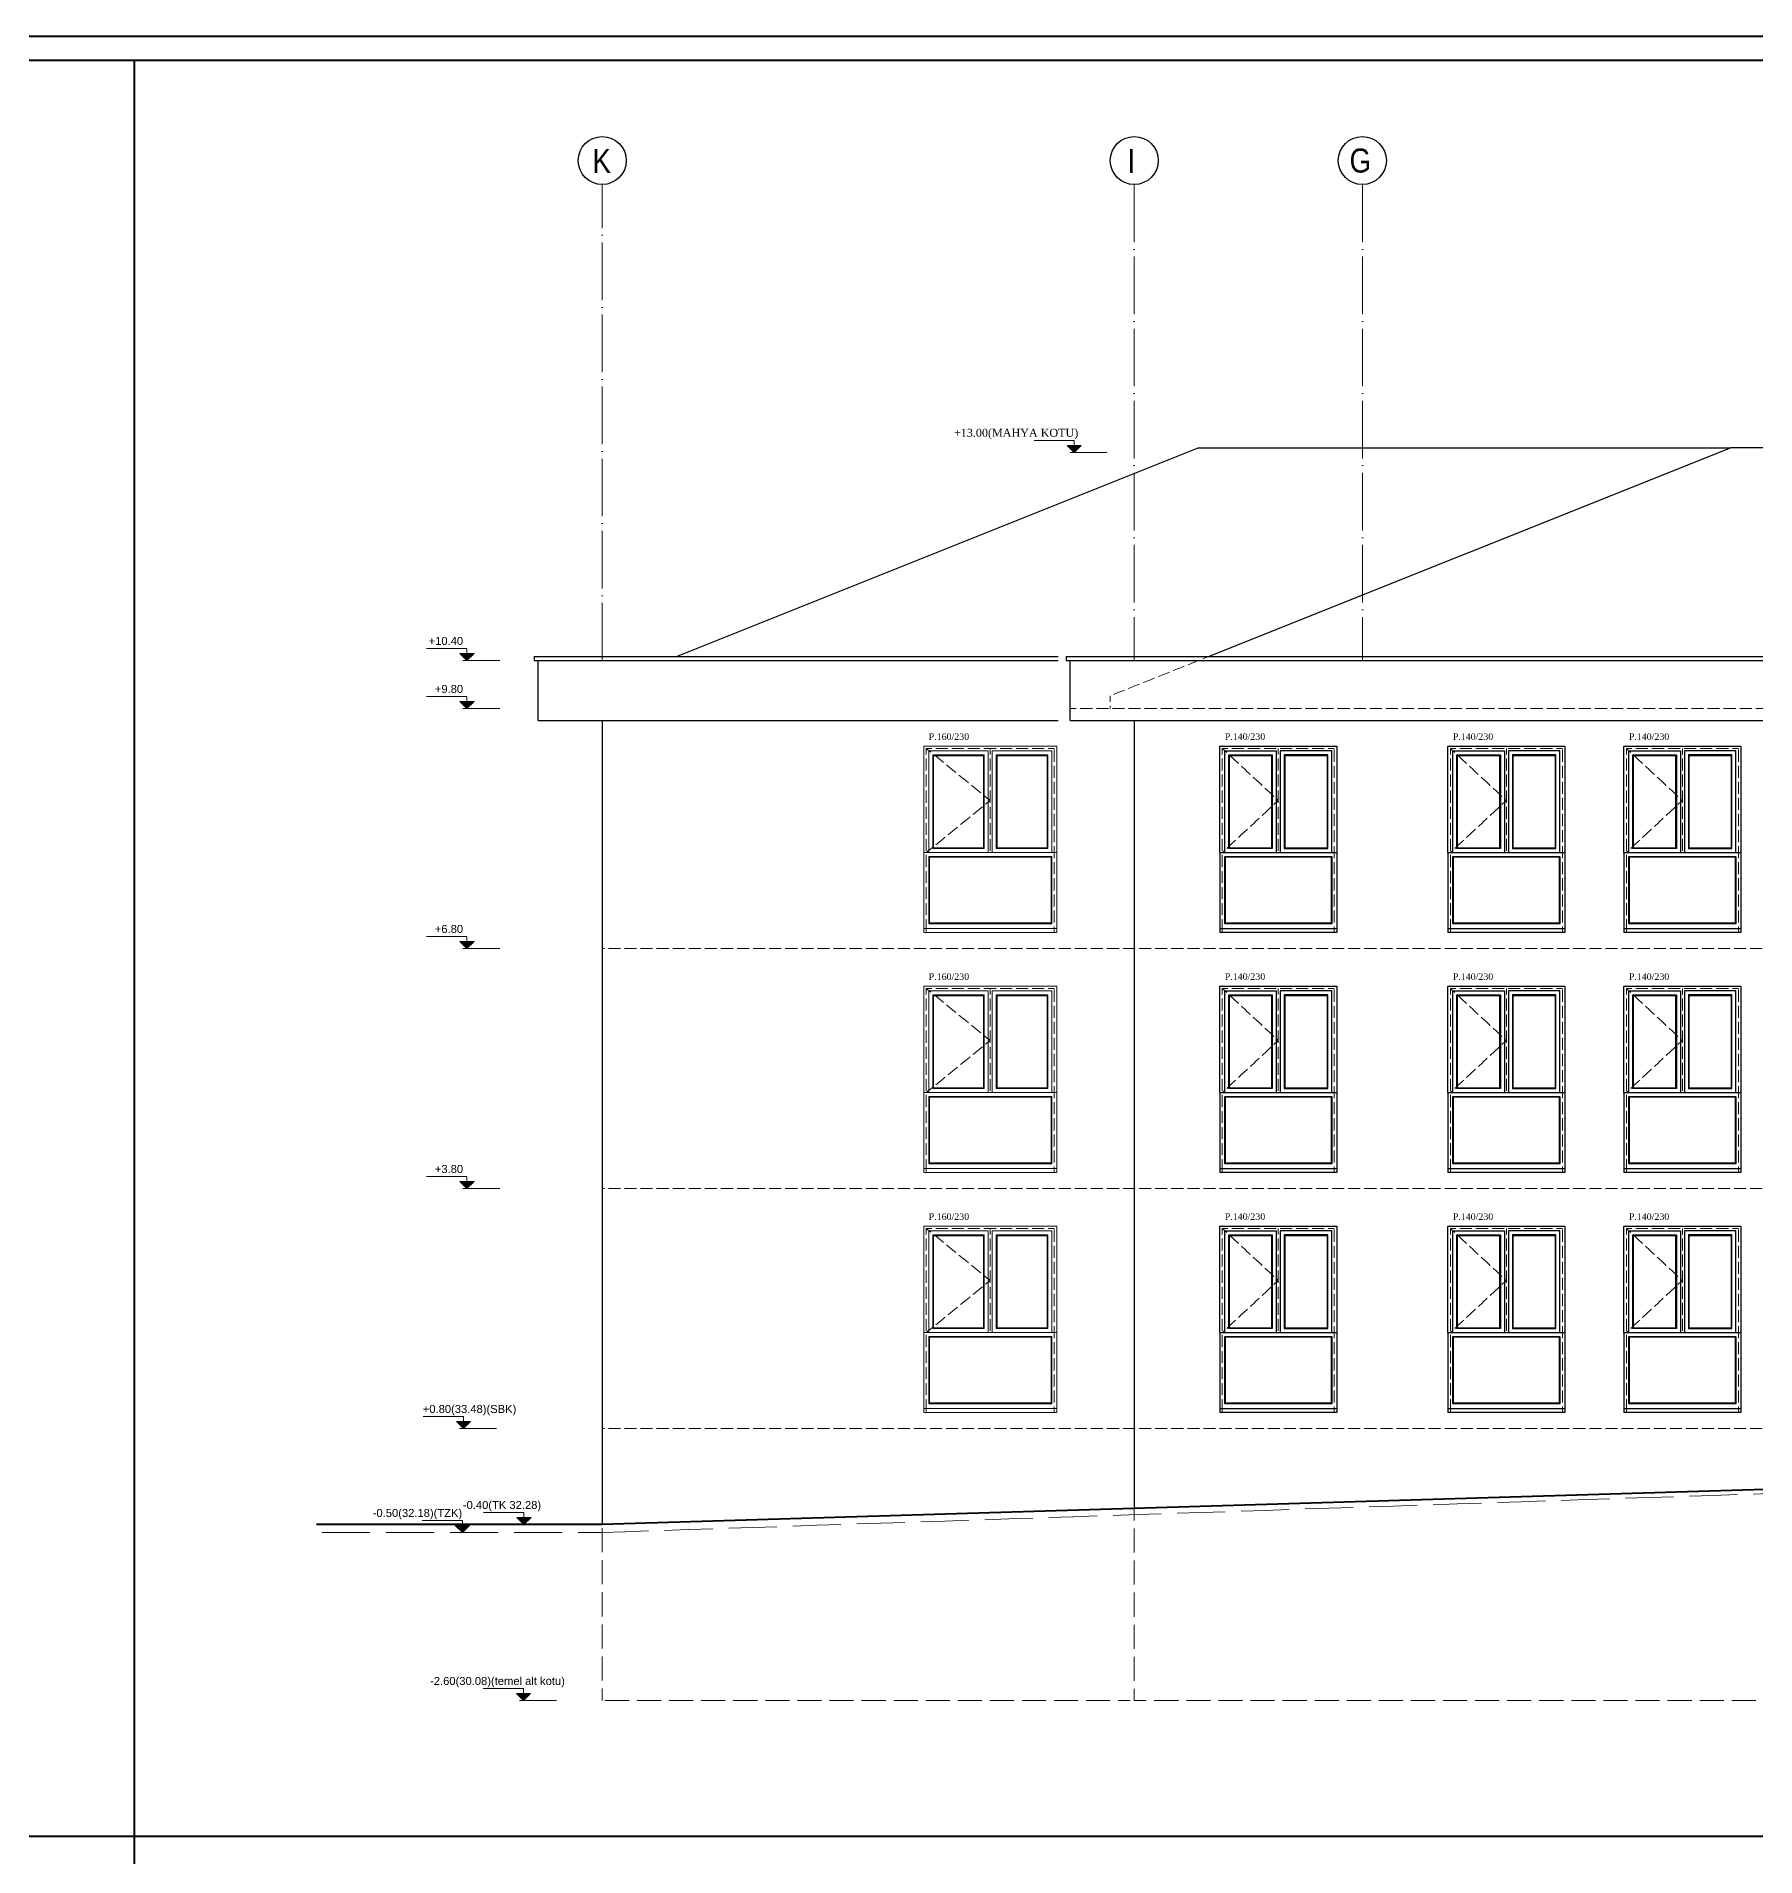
# Model space of a CAD drawing. Header units: millimetres. Extents: x 11587 to 81192, y -36083 to -25300.
# Drawn here: x 76869 to 79018, y -33858 to -31583 of the extents above; entities that cross this region are included whole.
import ezdxf

# ---------------------------------------------------------------- set-up
doc = ezdxf.new("R2010")
doc.units = ezdxf.units.MM
doc.linetypes.add('AKS', pattern=[30, 24, -3, 0, -3])
doc.linetypes.add('IZDUSUM1', pattern=[20, 7.5, -5, 7.5, 0])
for name, color, linetype, lineweight in [('rtm-aks balon', 20, 'Continuous', 25), ('rtm-aks balon yazı', 7, 'Continuous', 20), ('rtm-aks yeni', 7, 'AKS', 20), ('rtm-antet-02', 140, 'Continuous', 40), ('rtm-cephe-03', 241, 'Continuous', 30), ('rtm-cephe-04', 33, 'Continuous', 25), ('rtm-izdusum-üst ince', 8, 'IZDUSUM1', 5), ('rtm-izdusum-üst kalın', 211, 'IZDUSUM1', 15), ('rtm-kesit katmanı-05', 153, 'Continuous', 20), ('rtm-mhl-yazı-malzeme', 253, 'Continuous', 13), ('rtm-sembol kot yazı', 7, 'Continuous', 20), ('rtm-symbol lvl', 242, 'Continuous', 20), ('rtm-tas_betonarme', 50, 'Continuous', 40)]:
    doc.layers.add(name, color=color, linetype=linetype, lineweight=lineweight)
doc.styles.add('AKSYAZI', font='ARIALN.TTF')
doc.styles.add('KT-isocpeur', font='arial.ttf', dxfattribs={"height": 10})
doc.styles.add('VAZ-OLCU', font='times.ttf', dxfattribs={"height": 60})

msp = doc.modelspace()

# ---------------------------------------------------------------- hatches: boundary and pattern name
at = {"layer": 'rtm-symbol lvl'}
for points in [[(78174.98, -32094.15), (78166.14, -32102.99), (78157.3, -32094.15)], [(78174.98, -32094.15), (78166.14, -32102.99), (78157.3, -32094.15)], [(77416.17, -32354.08), (77407.26, -32362.99), (77398.35, -32354.08)], [(77416.17, -32354.08), (77407.26, -32362.99), (77398.35, -32354.08)], [(77416.17, -32414.08), (77407.26, -32422.99), (77398.35, -32414.08)], [(77416.17, -32414.08), (77407.26, -32422.99), (77398.35, -32414.08)], [(77416.17, -32714.08), (77407.26, -32722.99), (77398.35, -32714.08)], [(77416.17, -32714.08), (77407.26, -32722.99), (77398.35, -32714.08)], [(77416.17, -33014.08), (77407.26, -33022.99), (77398.35, -33014.08)], [(77416.17, -33014.08), (77407.26, -33022.99), (77398.35, -33014.08)], [(77411.91, -33314.08), (77403, -33322.99), (77394.09, -33314.08)], [(77411.91, -33314.08), (77403, -33322.99), (77394.09, -33314.08)], [(77410.63, -33444.08), (77401.72, -33452.99), (77392.81, -33444.08)], [(77410.63, -33444.08), (77401.72, -33452.99), (77392.81, -33444.08)], [(77487.4, -33434.08), (77478.49, -33442.99), (77469.58, -33434.08)], [(77487.4, -33434.08), (77478.49, -33442.99), (77469.58, -33434.08)], [(77486.94, -33654.08), (77478.03, -33662.99), (77469.12, -33654.08)], [(77486.94, -33654.08), (77478.03, -33662.99), (77469.12, -33654.08)]]:
    msp.add_hatch(color=256, dxfattribs=at).paths.add_polyline_path(points)

# ---------------------------------------------------------------- linework, layer by layer
at = {"layer": 'rtm-aks balon'}
for centre in [(77576.4, -31738.07), (78241.4, -31738.07), (78526.4, -31738.07)]:
    msp.add_circle(centre, 30, dxfattribs=at)
at = {"layer": 'rtm-aks yeni', "ltscale": 3}
for p, q in [((77576.4, -32362.99), (77576.4, -31768.07)), ((78241.4, -31768.07), (78241.4, -32362.99)), ((78526.4, -31768.07), (78526.4, -32362.99))]:
    msp.add_line(p, q, dxfattribs=at)
at = {"layer": 'rtm-antet-02'}
for points in [[(68391.61, -31582.89), (68391.61, -36082.89), (81191.61, -36082.89), (81191.61, -31582.89), (68391.61, -31582.89)], [(76991.61, -31612.89), (76991.61, -35982.89)], [(81161.61, -33832.89), (68421.61, -33832.89)]]:
    msp.add_lwpolyline(points, dxfattribs=at)
msp.add_lwpolyline([(68421.61, -31612.89), (68421.61, -36052.89), (81161.61, -36052.89), (81161.61, -31612.89)], close=True, dxfattribs=at)
at = {"layer": 'rtm-cephe-03'}
msp.add_line((78241.4, -32437.99), (78241.4, -33422.98), dxfattribs=at)
for points in [[(78334.17, -32357.99), (78986.4, -32097.1)], [(79161.4, -32097.1), (78986.4, -32097.1)], [(78156.4, -32357.99), (79991.4, -32357.99)], [(78156.4, -32357.99), (78156.4, -32362.99)], [(78156.4, -32362.99), (79991.4, -32362.99)], [(78161.4, -32437.99), (78161.4, -32362.99)], [(78161.4, -32437.99), (79986.4, -32437.99)]]:
    msp.add_lwpolyline(points, dxfattribs=at)
at = {"layer": 'rtm-cephe-04'}
for p, q in [((77576.4, -32437.99), (77576.4, -33442.99)), ((78348.4, -32697.99), (78494.4, -32697.99)), ((78348.4, -32697.99), (78348.4, -32702.99)), ((78494.4, -32702.99), (78348.4, -32702.99)), ((78494.4, -32697.99), (78494.4, -32702.99)), ((78633.4, -32697.99), (78779.4, -32697.99)), ((78633.4, -32697.99), (78633.4, -32702.99)), ((78779.4, -32702.99), (78633.4, -32702.99)), ((78779.4, -32697.99), (78779.4, -32702.99)), ((78853.4, -32697.99), (78999.4, -32697.99)), ((78853.4, -32697.99), (78853.4, -32702.99)), ((78999.4, -32702.99), (78853.4, -32702.99)), ((78999.4, -32697.99), (78999.4, -32702.99)), ((78348.4, -32997.99), (78494.4, -32997.99)), ((78348.4, -32997.99), (78348.4, -33002.99)), ((78494.4, -33002.99), (78348.4, -33002.99)), ((78494.4, -32997.99), (78494.4, -33002.99)), ((78633.4, -32997.99), (78779.4, -32997.99)), ((78633.4, -32997.99), (78633.4, -33002.99)), ((78779.4, -33002.99), (78633.4, -33002.99)), ((78779.4, -32997.99), (78779.4, -33002.99)), ((78853.4, -32997.99), (78999.4, -32997.99)), ((78853.4, -32997.99), (78853.4, -33002.99)), ((78999.4, -33002.99), (78853.4, -33002.99)), ((78999.4, -32997.99), (78999.4, -33002.99)), ((78348.4, -33297.99), (78494.4, -33297.99)), ((78348.4, -33297.99), (78348.4, -33302.99)), ((78494.4, -33302.99), (78348.4, -33302.99)), ((78494.4, -33297.99), (78494.4, -33302.99)), ((78633.4, -33297.99), (78779.4, -33297.99)), ((78633.4, -33297.99), (78633.4, -33302.99)), ((78779.4, -33302.99), (78633.4, -33302.99)), ((78779.4, -33297.99), (78779.4, -33302.99)), ((78853.4, -33297.99), (78999.4, -33297.99)), ((78853.4, -33297.99), (78853.4, -33302.99)), ((78999.4, -33302.99), (78853.4, -33302.99)), ((78999.4, -33297.99), (78999.4, -33302.99))]:
    msp.add_line(p, q, dxfattribs=at)
for points in [[(77669.17, -32357.99), (78321.4, -32097.1), (78986.4, -32097.1)], [(77491.4, -32357.99), (78146.4, -32357.99)], [(77491.4, -32357.99), (77491.4, -32362.99)], [(77491.4, -32362.99), (78146.4, -32362.99)], [(77496.4, -32437.99), (77496.4, -32362.99)], [(77496.4, -32437.99), (78146.4, -32437.99)], [(78348.4, -32602.99), (78348.4, -32469.99), (78494.4, -32469.99), (78494.4, -32602.99)], [(78354.4, -32602.99), (78354.4, -32475.99), (78418.9, -32475.99), (78418.9, -32602.99)], [(78488.4, -32602.99), (78488.4, -32475.99), (78423.9, -32475.99), (78423.9, -32602.99)], [(78633.4, -32602.99), (78633.4, -32469.99), (78779.4, -32469.99), (78779.4, -32602.99)], [(78639.4, -32602.99), (78639.4, -32475.99), (78703.9, -32475.99), (78703.9, -32602.99)], [(78773.4, -32602.99), (78773.4, -32475.99), (78708.9, -32475.99), (78708.9, -32602.99)], [(78853.4, -32602.99), (78853.4, -32469.99), (78999.4, -32469.99), (78999.4, -32602.99)], [(78859.4, -32602.99), (78859.4, -32475.99), (78923.9, -32475.99), (78923.9, -32602.99)], [(78993.4, -32602.99), (78993.4, -32475.99), (78928.9, -32475.99), (78928.9, -32602.99)], [(78348.4, -32602.99), (78348.4, -32697.99)], [(78348.4, -32602.99), (78494.4, -32602.99)], [(78494.4, -32602.99), (78494.4, -32697.99)], [(78633.4, -32602.99), (78633.4, -32697.99)], [(78633.4, -32602.99), (78779.4, -32602.99)], [(78779.4, -32602.99), (78779.4, -32697.99)], [(78853.4, -32602.99), (78853.4, -32697.99)], [(78853.4, -32602.99), (78999.4, -32602.99)], [(78999.4, -32602.99), (78999.4, -32697.99)], [(78348.4, -32902.99), (78348.4, -32769.99), (78494.4, -32769.99), (78494.4, -32902.99)], [(78354.4, -32902.99), (78354.4, -32775.99), (78418.9, -32775.99), (78418.9, -32902.99)], [(78488.4, -32902.99), (78488.4, -32775.99), (78423.9, -32775.99), (78423.9, -32902.99)], [(78633.4, -32902.99), (78633.4, -32769.99), (78779.4, -32769.99), (78779.4, -32902.99)], [(78639.4, -32902.99), (78639.4, -32775.99), (78703.9, -32775.99), (78703.9, -32902.99)], [(78773.4, -32902.99), (78773.4, -32775.99), (78708.9, -32775.99), (78708.9, -32902.99)], [(78853.4, -32902.99), (78853.4, -32769.99), (78999.4, -32769.99), (78999.4, -32902.99)], [(78859.4, -32902.99), (78859.4, -32775.99), (78923.9, -32775.99), (78923.9, -32902.99)], [(78993.4, -32902.99), (78993.4, -32775.99), (78928.9, -32775.99), (78928.9, -32902.99)], [(78348.4, -32902.99), (78348.4, -32997.99)], [(78348.4, -32902.99), (78494.4, -32902.99)], [(78494.4, -32902.99), (78494.4, -32997.99)], [(78633.4, -32902.99), (78633.4, -32997.99)], [(78633.4, -32902.99), (78779.4, -32902.99)], [(78779.4, -32902.99), (78779.4, -32997.99)], [(78853.4, -32902.99), (78853.4, -32997.99)], [(78853.4, -32902.99), (78999.4, -32902.99)], [(78999.4, -32902.99), (78999.4, -32997.99)], [(78348.4, -33202.99), (78348.4, -33069.99), (78494.4, -33069.99), (78494.4, -33202.99)], [(78354.4, -33202.99), (78354.4, -33075.99), (78418.9, -33075.99), (78418.9, -33202.99)], [(78488.4, -33202.99), (78488.4, -33075.99), (78423.9, -33075.99), (78423.9, -33202.99)], [(78633.4, -33202.99), (78633.4, -33069.99), (78779.4, -33069.99), (78779.4, -33202.99)], [(78639.4, -33202.99), (78639.4, -33075.99), (78703.9, -33075.99), (78703.9, -33202.99)], [(78773.4, -33202.99), (78773.4, -33075.99), (78708.9, -33075.99), (78708.9, -33202.99)], [(78853.4, -33202.99), (78853.4, -33069.99), (78999.4, -33069.99), (78999.4, -33202.99)], [(78859.4, -33202.99), (78859.4, -33075.99), (78923.9, -33075.99), (78923.9, -33202.99)], [(78993.4, -33202.99), (78993.4, -33075.99), (78928.9, -33075.99), (78928.9, -33202.99)], [(78348.4, -33202.99), (78348.4, -33297.99)], [(78348.4, -33202.99), (78494.4, -33202.99)], [(78494.4, -33202.99), (78494.4, -33297.99)], [(78633.4, -33202.99), (78633.4, -33297.99)], [(78633.4, -33202.99), (78779.4, -33202.99)], [(78779.4, -33202.99), (78779.4, -33297.99)], [(78853.4, -33202.99), (78853.4, -33297.99)], [(78853.4, -33202.99), (78999.4, -33202.99)], [(78999.4, -33202.99), (78999.4, -33297.99)]]:
    msp.add_lwpolyline(points, dxfattribs=at)
for points in [[(78413.9, -32480.99), (78413.9, -32597.99), (78359.4, -32597.99), (78359.4, -32480.99)], [(78428.9, -32480.99), (78428.9, -32597.99), (78483.4, -32597.99), (78483.4, -32480.99)], [(78698.9, -32480.99), (78698.9, -32597.99), (78644.4, -32597.99), (78644.4, -32480.99)], [(78713.9, -32480.99), (78713.9, -32597.99), (78768.4, -32597.99), (78768.4, -32480.99)], [(78918.9, -32480.99), (78918.9, -32597.99), (78864.4, -32597.99), (78864.4, -32480.99)], [(78933.9, -32480.99), (78933.9, -32597.99), (78988.4, -32597.99), (78988.4, -32480.99)], [(78488.4, -32691.99), (78354.4, -32691.99), (78354.4, -32607.99), (78488.4, -32607.99)], [(78773.4, -32691.99), (78639.4, -32691.99), (78639.4, -32607.99), (78773.4, -32607.99)], [(78993.4, -32691.99), (78859.4, -32691.99), (78859.4, -32607.99), (78993.4, -32607.99)], [(78413.9, -32780.99), (78413.9, -32897.99), (78359.4, -32897.99), (78359.4, -32780.99)], [(78428.9, -32780.99), (78428.9, -32897.99), (78483.4, -32897.99), (78483.4, -32780.99)], [(78698.9, -32780.99), (78698.9, -32897.99), (78644.4, -32897.99), (78644.4, -32780.99)], [(78713.9, -32780.99), (78713.9, -32897.99), (78768.4, -32897.99), (78768.4, -32780.99)], [(78918.9, -32780.99), (78918.9, -32897.99), (78864.4, -32897.99), (78864.4, -32780.99)], [(78933.9, -32780.99), (78933.9, -32897.99), (78988.4, -32897.99), (78988.4, -32780.99)], [(78488.4, -32991.99), (78354.4, -32991.99), (78354.4, -32907.99), (78488.4, -32907.99)], [(78773.4, -32991.99), (78639.4, -32991.99), (78639.4, -32907.99), (78773.4, -32907.99)], [(78993.4, -32991.99), (78859.4, -32991.99), (78859.4, -32907.99), (78993.4, -32907.99)], [(78413.9, -33080.99), (78413.9, -33197.99), (78359.4, -33197.99), (78359.4, -33080.99)], [(78428.9, -33080.99), (78428.9, -33197.99), (78483.4, -33197.99), (78483.4, -33080.99)], [(78698.9, -33080.99), (78698.9, -33197.99), (78644.4, -33197.99), (78644.4, -33080.99)], [(78713.9, -33080.99), (78713.9, -33197.99), (78768.4, -33197.99), (78768.4, -33080.99)], [(78918.9, -33080.99), (78918.9, -33197.99), (78864.4, -33197.99), (78864.4, -33080.99)], [(78933.9, -33080.99), (78933.9, -33197.99), (78988.4, -33197.99), (78988.4, -33080.99)], [(78488.4, -33291.99), (78354.4, -33291.99), (78354.4, -33207.99), (78488.4, -33207.99)], [(78773.4, -33291.99), (78639.4, -33291.99), (78639.4, -33207.99), (78773.4, -33207.99)], [(78993.4, -33291.99), (78859.4, -33291.99), (78859.4, -33207.99), (78993.4, -33207.99)]]:
    msp.add_lwpolyline(points, close=True, dxfattribs=at)
at = {"layer": 'rtm-izdusum-üst ince'}
for p, q in [((78141.4, -32472.99), (77981.4, -32472.99)), ((77981.4, -32472.99), (77981.4, -32702.99)), ((78141.4, -32702.99), (78141.4, -32472.99)), ((78491.4, -32472.99), (78351.4, -32472.99)), ((78351.4, -32472.99), (78351.4, -32702.99)), ((78491.4, -32702.99), (78491.4, -32472.99)), ((78776.4, -32472.99), (78636.4, -32472.99)), ((78636.4, -32472.99), (78636.4, -32702.99)), ((78776.4, -32702.99), (78776.4, -32472.99)), ((78996.4, -32472.99), (78856.4, -32472.99)), ((78856.4, -32472.99), (78856.4, -32702.99)), ((78996.4, -32702.99), (78996.4, -32472.99)), ((78141.4, -32772.99), (77981.4, -32772.99)), ((77981.4, -32772.99), (77981.4, -33002.99)), ((78141.4, -33002.99), (78141.4, -32772.99)), ((78491.4, -32772.99), (78351.4, -32772.99)), ((78351.4, -32772.99), (78351.4, -33002.99)), ((78491.4, -33002.99), (78491.4, -32772.99)), ((78776.4, -32772.99), (78636.4, -32772.99)), ((78636.4, -32772.99), (78636.4, -33002.99)), ((78776.4, -33002.99), (78776.4, -32772.99)), ((78996.4, -32772.99), (78856.4, -32772.99)), ((78856.4, -32772.99), (78856.4, -33002.99)), ((78996.4, -33002.99), (78996.4, -32772.99)), ((78141.4, -33072.99), (77981.4, -33072.99)), ((77981.4, -33072.99), (77981.4, -33302.99)), ((78141.4, -33302.99), (78141.4, -33072.99)), ((78491.4, -33072.99), (78351.4, -33072.99)), ((78351.4, -33072.99), (78351.4, -33302.99)), ((78491.4, -33302.99), (78491.4, -33072.99)), ((78776.4, -33072.99), (78636.4, -33072.99)), ((78636.4, -33072.99), (78636.4, -33302.99)), ((78776.4, -33302.99), (78776.4, -33072.99)), ((78996.4, -33072.99), (78856.4, -33072.99)), ((78856.4, -33072.99), (78856.4, -33302.99)), ((78996.4, -33302.99), (78996.4, -33072.99))]:
    msp.add_line(p, q, dxfattribs=at)
for points in [[(78334.17, -32357.99), (78211.4, -32407.1), (78211.4, -32422.99)], [(78161.4, -32422.99), (79986.4, -32422.99)], [(77981.4, -32472.99), (78061.4, -32537.99), (77981.4, -32602.99)], [(78061.4, -32472.99), (78061.4, -32602.99)], [(78351.4, -32472.99), (78421.4, -32537.99), (78351.4, -32602.99)], [(78421.4, -32472.99), (78421.4, -32602.99)], [(78636.4, -32472.99), (78706.4, -32537.99), (78636.4, -32602.99)], [(78706.4, -32472.99), (78706.4, -32602.99)], [(78856.4, -32472.99), (78926.4, -32537.99), (78856.4, -32602.99)], [(78926.4, -32472.99), (78926.4, -32602.99)], [(80566.4, -32722.99), (77576.4, -32722.99)], [(77981.4, -32772.99), (78061.4, -32837.99), (77981.4, -32902.99)], [(78061.4, -32772.99), (78061.4, -32902.99)], [(78351.4, -32772.99), (78421.4, -32837.99), (78351.4, -32902.99)], [(78421.4, -32772.99), (78421.4, -32902.99)], [(78636.4, -32772.99), (78706.4, -32837.99), (78636.4, -32902.99)], [(78706.4, -32772.99), (78706.4, -32902.99)], [(78856.4, -32772.99), (78926.4, -32837.99), (78856.4, -32902.99)], [(78926.4, -32772.99), (78926.4, -32902.99)], [(80566.4, -33022.99), (77576.4, -33022.99)], [(77981.4, -33072.99), (78061.4, -33137.99), (77981.4, -33202.99)], [(78061.4, -33072.99), (78061.4, -33202.99)], [(78351.4, -33072.99), (78421.4, -33137.99), (78351.4, -33202.99)], [(78421.4, -33072.99), (78421.4, -33202.99)], [(78636.4, -33072.99), (78706.4, -33137.99), (78636.4, -33202.99)], [(78706.4, -33072.99), (78706.4, -33202.99)], [(78856.4, -33072.99), (78926.4, -33137.99), (78856.4, -33202.99)], [(78926.4, -33072.99), (78926.4, -33202.99)], [(80566.4, -33322.99), (77576.4, -33322.99)]]:
    msp.add_lwpolyline(points, dxfattribs=at)
at = {"layer": 'rtm-izdusum-üst ince', "ltscale": 2}
for points in [[(78241.4, -33422.98), (78241.4, -33662.99), (79906.4, -33662.99), (79906.4, -33334.03)], [(78236.4, -33662.99), (77576.4, -33662.99), (77576.4, -33442.99)]]:
    msp.add_lwpolyline(points, dxfattribs=at)
at = {"layer": 'rtm-izdusum-üst kalın', "ltscale": 4}
msp.add_lwpolyline([(81070.05, -33352.99), (80566.4, -33352.99), (77576.4, -33452.99), (77217.64, -33452.99)], dxfattribs=at)
at = {"layer": 'rtm-kesit katmanı-05'}
for p, q in [((77978.4, -32697.99), (78144.4, -32697.99)), ((77978.4, -32697.99), (77978.4, -32702.99)), ((78144.4, -32702.99), (77978.4, -32702.99)), ((78144.4, -32697.99), (78144.4, -32702.99)), ((77978.4, -32997.99), (78144.4, -32997.99)), ((77978.4, -32997.99), (77978.4, -33002.99)), ((78144.4, -33002.99), (77978.4, -33002.99)), ((78144.4, -32997.99), (78144.4, -33002.99)), ((77978.4, -33297.99), (78144.4, -33297.99)), ((77978.4, -33297.99), (77978.4, -33302.99)), ((78144.4, -33302.99), (77978.4, -33302.99)), ((78144.4, -33297.99), (78144.4, -33302.99))]:
    msp.add_line(p, q, dxfattribs=at)
for points in [[(77978.4, -32602.99), (77978.4, -32469.99), (78144.4, -32469.99), (78144.4, -32602.99)], [(77984.4, -32602.99), (77984.4, -32475.99), (78058.9, -32475.99), (78058.9, -32602.99)], [(78138.4, -32602.99), (78138.4, -32475.99), (78063.9, -32475.99), (78063.9, -32602.99)], [(77978.4, -32602.99), (77978.4, -32697.99)], [(77978.4, -32602.99), (78144.4, -32602.99)], [(78144.4, -32602.99), (78144.4, -32697.99)], [(77978.4, -32902.99), (77978.4, -32769.99), (78144.4, -32769.99), (78144.4, -32902.99)], [(77984.4, -32902.99), (77984.4, -32775.99), (78058.9, -32775.99), (78058.9, -32902.99)], [(78138.4, -32902.99), (78138.4, -32775.99), (78063.9, -32775.99), (78063.9, -32902.99)], [(77978.4, -32902.99), (77978.4, -32997.99)], [(77978.4, -32902.99), (78144.4, -32902.99)], [(78144.4, -32902.99), (78144.4, -32997.99)], [(77978.4, -33202.99), (77978.4, -33069.99), (78144.4, -33069.99), (78144.4, -33202.99)], [(77984.4, -33202.99), (77984.4, -33075.99), (78058.9, -33075.99), (78058.9, -33202.99)], [(78138.4, -33202.99), (78138.4, -33075.99), (78063.9, -33075.99), (78063.9, -33202.99)], [(77978.4, -33202.99), (77978.4, -33297.99)], [(77978.4, -33202.99), (78144.4, -33202.99)], [(78144.4, -33202.99), (78144.4, -33297.99)]]:
    msp.add_lwpolyline(points, dxfattribs=at)
for points in [[(78053.9, -32480.99), (78053.9, -32597.99), (77989.4, -32597.99), (77989.4, -32480.99)], [(78052.9, -32481.99), (78052.9, -32596.99), (77990.4, -32596.99), (77990.4, -32481.99)], [(78068.9, -32480.99), (78068.9, -32597.99), (78133.4, -32597.99), (78133.4, -32480.99)], [(78069.9, -32481.99), (78069.9, -32596.99), (78132.4, -32596.99), (78132.4, -32481.99)], [(78412.9, -32481.99), (78412.9, -32596.99), (78360.4, -32596.99), (78360.4, -32481.99)], [(78429.9, -32481.99), (78429.9, -32596.99), (78482.4, -32596.99), (78482.4, -32481.99)], [(78697.9, -32481.99), (78697.9, -32596.99), (78645.4, -32596.99), (78645.4, -32481.99)], [(78714.9, -32481.99), (78714.9, -32596.99), (78767.4, -32596.99), (78767.4, -32481.99)], [(78917.9, -32481.99), (78917.9, -32596.99), (78865.4, -32596.99), (78865.4, -32481.99)], [(78934.9, -32481.99), (78934.9, -32596.99), (78987.4, -32596.99), (78987.4, -32481.99)], [(78138.4, -32691.99), (77984.4, -32691.99), (77984.4, -32607.99), (78138.4, -32607.99)], [(78137.4, -32690.99), (77985.4, -32690.99), (77985.4, -32608.99), (78137.4, -32608.99)], [(78487.4, -32690.99), (78355.4, -32690.99), (78355.4, -32608.99), (78487.4, -32608.99)], [(78772.4, -32690.99), (78640.4, -32690.99), (78640.4, -32608.99), (78772.4, -32608.99)], [(78992.4, -32690.99), (78860.4, -32690.99), (78860.4, -32608.99), (78992.4, -32608.99)], [(78053.9, -32780.99), (78053.9, -32897.99), (77989.4, -32897.99), (77989.4, -32780.99)], [(78052.9, -32781.99), (78052.9, -32896.99), (77990.4, -32896.99), (77990.4, -32781.99)], [(78068.9, -32780.99), (78068.9, -32897.99), (78133.4, -32897.99), (78133.4, -32780.99)], [(78069.9, -32781.99), (78069.9, -32896.99), (78132.4, -32896.99), (78132.4, -32781.99)], [(78412.9, -32781.99), (78412.9, -32896.99), (78360.4, -32896.99), (78360.4, -32781.99)], [(78429.9, -32781.99), (78429.9, -32896.99), (78482.4, -32896.99), (78482.4, -32781.99)], [(78697.9, -32781.99), (78697.9, -32896.99), (78645.4, -32896.99), (78645.4, -32781.99)], [(78714.9, -32781.99), (78714.9, -32896.99), (78767.4, -32896.99), (78767.4, -32781.99)], [(78917.9, -32781.99), (78917.9, -32896.99), (78865.4, -32896.99), (78865.4, -32781.99)], [(78934.9, -32781.99), (78934.9, -32896.99), (78987.4, -32896.99), (78987.4, -32781.99)], [(78138.4, -32991.99), (77984.4, -32991.99), (77984.4, -32907.99), (78138.4, -32907.99)], [(78137.4, -32990.99), (77985.4, -32990.99), (77985.4, -32908.99), (78137.4, -32908.99)], [(78487.4, -32990.99), (78355.4, -32990.99), (78355.4, -32908.99), (78487.4, -32908.99)], [(78772.4, -32990.99), (78640.4, -32990.99), (78640.4, -32908.99), (78772.4, -32908.99)], [(78992.4, -32990.99), (78860.4, -32990.99), (78860.4, -32908.99), (78992.4, -32908.99)], [(78053.9, -33080.99), (78053.9, -33197.99), (77989.4, -33197.99), (77989.4, -33080.99)], [(78068.9, -33080.99), (78068.9, -33197.99), (78133.4, -33197.99), (78133.4, -33080.99)], [(78052.9, -33081.99), (78052.9, -33196.99), (77990.4, -33196.99), (77990.4, -33081.99)], [(78069.9, -33081.99), (78069.9, -33196.99), (78132.4, -33196.99), (78132.4, -33081.99)], [(78412.9, -33081.99), (78412.9, -33196.99), (78360.4, -33196.99), (78360.4, -33081.99)], [(78429.9, -33081.99), (78429.9, -33196.99), (78482.4, -33196.99), (78482.4, -33081.99)], [(78697.9, -33081.99), (78697.9, -33196.99), (78645.4, -33196.99), (78645.4, -33081.99)], [(78714.9, -33081.99), (78714.9, -33196.99), (78767.4, -33196.99), (78767.4, -33081.99)], [(78917.9, -33081.99), (78917.9, -33196.99), (78865.4, -33196.99), (78865.4, -33081.99)], [(78934.9, -33081.99), (78934.9, -33196.99), (78987.4, -33196.99), (78987.4, -33081.99)], [(78138.4, -33291.99), (77984.4, -33291.99), (77984.4, -33207.99), (78138.4, -33207.99)], [(78137.4, -33290.99), (77985.4, -33290.99), (77985.4, -33208.99), (78137.4, -33208.99)], [(78487.4, -33290.99), (78355.4, -33290.99), (78355.4, -33208.99), (78487.4, -33208.99)], [(78772.4, -33290.99), (78640.4, -33290.99), (78640.4, -33208.99), (78772.4, -33208.99)], [(78992.4, -33290.99), (78860.4, -33290.99), (78860.4, -33208.99), (78992.4, -33208.99)]]:
    msp.add_lwpolyline(points, close=True, dxfattribs=at)
at = {"layer": 'rtm-symbol lvl'}
for p, q in [((78206.98, -32102.99), (78161.18, -32102.99)), ((77448.42, -32362.99), (77402.26, -32362.99)), ((77448.42, -32422.99), (77402.26, -32422.99)), ((77448.42, -32722.99), (77402.26, -32722.99)), ((77448.42, -33022.99), (77402.26, -33022.99)), ((77444.16, -33322.99), (77398, -33322.99)), ((77519.66, -33442.99), (77473.5, -33442.99)), ((77442.88, -33452.99), (77396.72, -33452.99)), ((77519.2, -33662.99), (77473.04, -33662.99))]:
    msp.add_line(p, q, dxfattribs=at)
for points in [[(78116.14, -32087.99), (78166.14, -32087.99), (78166.14, -32102.99)], [(77356.86, -32347.87), (77407.26, -32347.87), (77407.26, -32362.99)], [(77356.86, -32407.87), (77407.26, -32407.87), (77407.26, -32422.99)], [(77356.86, -32707.87), (77407.26, -32707.87), (77407.26, -32722.99)], [(77356.86, -33007.87), (77407.26, -33007.87), (77407.26, -33022.99)], [(77352.6, -33307.87), (77403, -33307.87), (77403, -33322.99)], [(77351.32, -33437.87), (77401.72, -33437.87), (77401.72, -33452.99)], [(77428.09, -33427.87), (77478.49, -33427.87), (77478.49, -33442.99)], [(77427.63, -33647.87), (77478.03, -33647.87), (77478.03, -33662.99)]]:
    msp.add_lwpolyline(points, dxfattribs=at)
for points in [[(78174.98, -32094.15), (78166.14, -32102.99), (78157.3, -32094.15)], [(78174.98, -32094.15), (78166.14, -32102.99), (78157.3, -32094.15)], [(77416.17, -32354.08), (77407.26, -32362.99), (77398.35, -32354.08)], [(77416.17, -32354.08), (77407.26, -32362.99), (77398.35, -32354.08)], [(77416.17, -32414.08), (77407.26, -32422.99), (77398.35, -32414.08)], [(77416.17, -32414.08), (77407.26, -32422.99), (77398.35, -32414.08)], [(77416.17, -32714.08), (77407.26, -32722.99), (77398.35, -32714.08)], [(77416.17, -32714.08), (77407.26, -32722.99), (77398.35, -32714.08)], [(77416.17, -33014.08), (77407.26, -33022.99), (77398.35, -33014.08)], [(77416.17, -33014.08), (77407.26, -33022.99), (77398.35, -33014.08)], [(77411.91, -33314.08), (77403, -33322.99), (77394.09, -33314.08)], [(77411.91, -33314.08), (77403, -33322.99), (77394.09, -33314.08)], [(77410.63, -33444.08), (77401.72, -33452.99), (77392.81, -33444.08)], [(77410.63, -33444.08), (77401.72, -33452.99), (77392.81, -33444.08)], [(77487.4, -33434.08), (77478.49, -33442.99), (77469.58, -33434.08)], [(77487.4, -33434.08), (77478.49, -33442.99), (77469.58, -33434.08)], [(77486.94, -33654.08), (77478.03, -33662.99), (77469.12, -33654.08)], [(77486.94, -33654.08), (77478.03, -33662.99), (77469.12, -33654.08)]]:
    msp.add_lwpolyline(points, close=True, dxfattribs=at)
at = {"layer": 'rtm-tas_betonarme'}
msp.add_lwpolyline([(81070.05, -33352.99), (80566.4, -33352.99), (77576.4, -33442.99), (77219.24, -33442.99)], dxfattribs=at)

# ---------------------------------------------------------------- texts
at = {"layer": 'rtm-aks balon yazı', "char_height": 30, "width": 27.7214, "attachment_point": 9, "style": 'AKSYAZI'}
for s, insert in [('K', (77587.19, -31753.49)), ('I', (78242.39, -31753.49)), ('G', (78537.19, -31753.49))]:
    msp.add_mtext(s, dxfattribs=dict(at, insert=insert))
at = {"layer": 'rtm-mhl-yazı-malzeme', "style": 'VAZ-OLCU'}
for s, p in [('P.160/230', (77984.45, -32462.26)), ('P.140/230', (78354.45, -32462.26)), ('P.140/230', (78639.45, -32462.26)), ('P.140/230', (78859.45, -32462.26)), ('P.160/230', (77984.45, -32762.26)), ('P.140/230', (78354.45, -32762.26)), ('P.140/230', (78639.45, -32762.26)), ('P.140/230', (78859.45, -32762.26)), ('P.160/230', (77984.45, -33062.26)), ('P.140/230', (78354.45, -33062.26)), ('P.140/230', (78639.45, -33062.26)), ('P.140/230', (78859.45, -33062.26))]:
    msp.add_text(s, height=8.192, rotation=0.0398, dxfattribs=at).set_placement(p)
at = {"layer": 'rtm-sembol kot yazı'}
for s, style, p in [('+13.00(MAHYA KOTU)', 'VAZ-OLCU', (78016.02, -32083.36, -106)), ('+10.40', 'KT-isocpeur', (77359.45, -32343.56, -240.41)), ('+9.80', 'KT-isocpeur', (77367.22, -32403.56, -240.41)), ('+6.80', 'KT-isocpeur', (77367.22, -32703.56, -240.41)), ('+3.80', 'KT-isocpeur', (77367.22, -33003.56, -240.41)), ('+0.80(33.48)(SBK)', 'KT-isocpeur', (77352.17, -33303.56, -240.41)), ('-0.40(TK 32.28)', 'KT-isocpeur', (77402.21, -33423.56, -240.41)), ('-0.50(32.18)(TZK)', 'KT-isocpeur', (77289.59, -33433.56, -240.41)), ('-2.60(30.08)(temel alt kotu)', 'KT-isocpeur', (77361.28, -33643.56, -240.41))]:
    msp.add_text(s, height=10, dxfattribs=dict(at, style=style)).set_placement(p)

doc.saveas('drawing.dxf')
